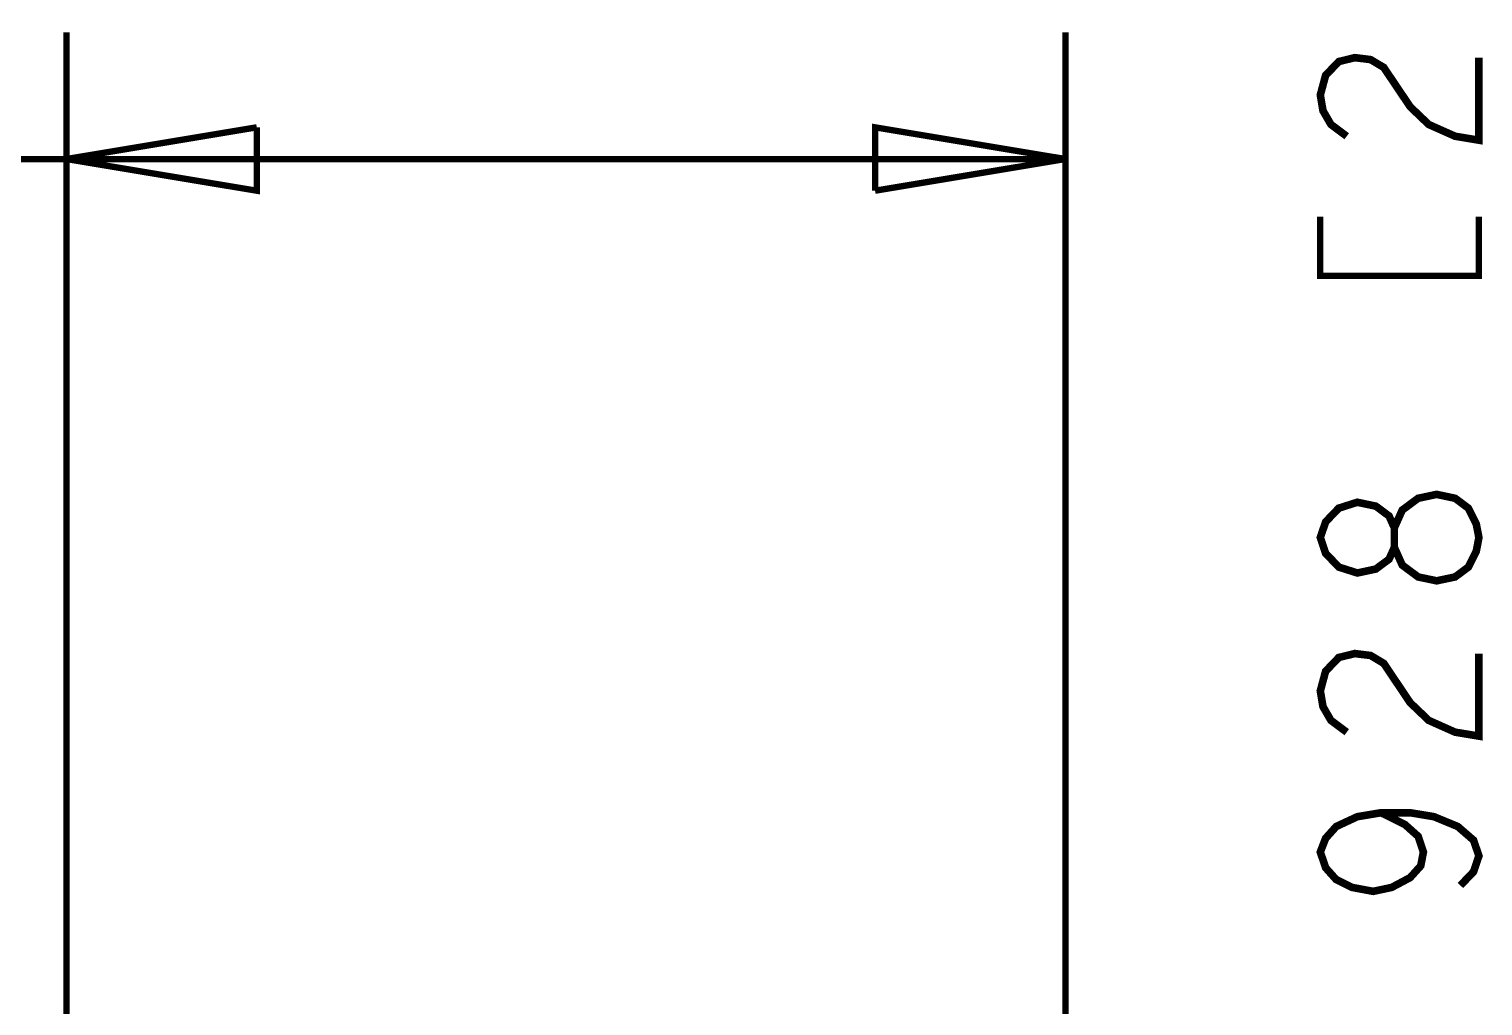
# Model space of a CAD drawing. Header units: millimetres. Extents: x 0 to 442, y 0 to 314.
# Drawn here: x 199.48 to 228.58, y 231.56 to 251.13 of the extents above; entities that cross this region are included whole.
import ezdxf

# ---------------------------------------------------------------- set-up
doc = ezdxf.new("R2010")
doc.units = ezdxf.units.MM
doc.header["$LTSCALE"] = 23.1
doc.layers.get('0').update_dxf_attribs({"linetype": 'CONTINUOUS'})

msp = doc.modelspace()

# ---------------------------------------------------------------- linework, layer by layer
for points, const_width in [([(200.225, 216.581), (200.225, 251.064)], 0.127), ([(220.224, 222.487), (220.224, 251.064)], 0.127), ([(225.858, 248.98), (225.541, 249.216), (225.382, 249.492), (225.329, 249.807), (225.435, 250.201), (225.699, 250.476), (226.017, 250.555), (226.335, 250.516), (226.599, 250.358), (227.128, 249.571), (227.499, 249.216), (228.028, 248.98), (228.504, 248.901), (228.504, 250.555)], 0.152), ([(204.035, 249.159), (200.225, 248.524)], 0.127), ([(200.225, 248.524), (204.035, 247.889), (204.035, 249.159)], 0.127), ([(220.224, 248.524), (216.414, 249.159), (216.414, 247.889)], 0.127), ([(191.986, 248.524), (200.225, 248.524)], 0.127), ([(200.225, 248.524), (220.224, 248.524)], 0.127), ([(216.414, 247.889), (220.224, 248.524)], 0.127), ([(228.504, 247.366), (228.504, 246.185), (225.329, 246.185), (225.329, 247.366)], 0.127), ([(225.858, 237.042), (225.541, 237.278), (225.382, 237.554), (225.329, 237.869), (225.435, 238.263), (225.699, 238.538), (226.017, 238.617), (226.335, 238.578), (226.599, 238.42), (227.128, 237.633), (227.499, 237.278), (228.028, 237.042), (228.504, 236.963), (228.504, 238.617)], 0.152), ([(228.134, 233.971), (228.398, 234.247), (228.504, 234.562), (228.398, 234.877), (228.081, 235.152), (227.604, 235.349), (227.128, 235.428), (226.546, 235.428), (226.07, 235.349), (225.647, 235.152), (225.435, 234.916), (225.329, 234.641), (225.435, 234.326), (225.647, 234.089), (225.964, 233.932), (226.388, 233.853), (226.758, 233.932), (227.128, 234.129), (227.34, 234.365), (227.393, 234.641), (227.287, 234.956), (227.023, 235.192), (226.546, 235.428)], 0.152)]:
    msp.add_lwpolyline(points, dxfattribs=dict(const_width=const_width))
at = {"const_width": 0.152}
msp.add_lwpolyline([(228.504, 240.94), (228.451, 241.215), (228.293, 241.53), (228.028, 241.727), (227.658, 241.806), (227.287, 241.727), (226.969, 241.491), (226.811, 241.137), (226.811, 240.743), (226.705, 240.507), (226.44, 240.31), (226.07, 240.231), (225.699, 240.349), (225.435, 240.625), (225.329, 240.94), (225.435, 241.255), (225.699, 241.53), (226.07, 241.648), (226.44, 241.57), (226.705, 241.373), (226.811, 241.137), (226.811, 240.743), (226.969, 240.389), (227.287, 240.152), (227.658, 240.074), (228.028, 240.152), (228.293, 240.349), (228.451, 240.664)], close=True, dxfattribs=at)

doc.saveas('drawing.dxf')
